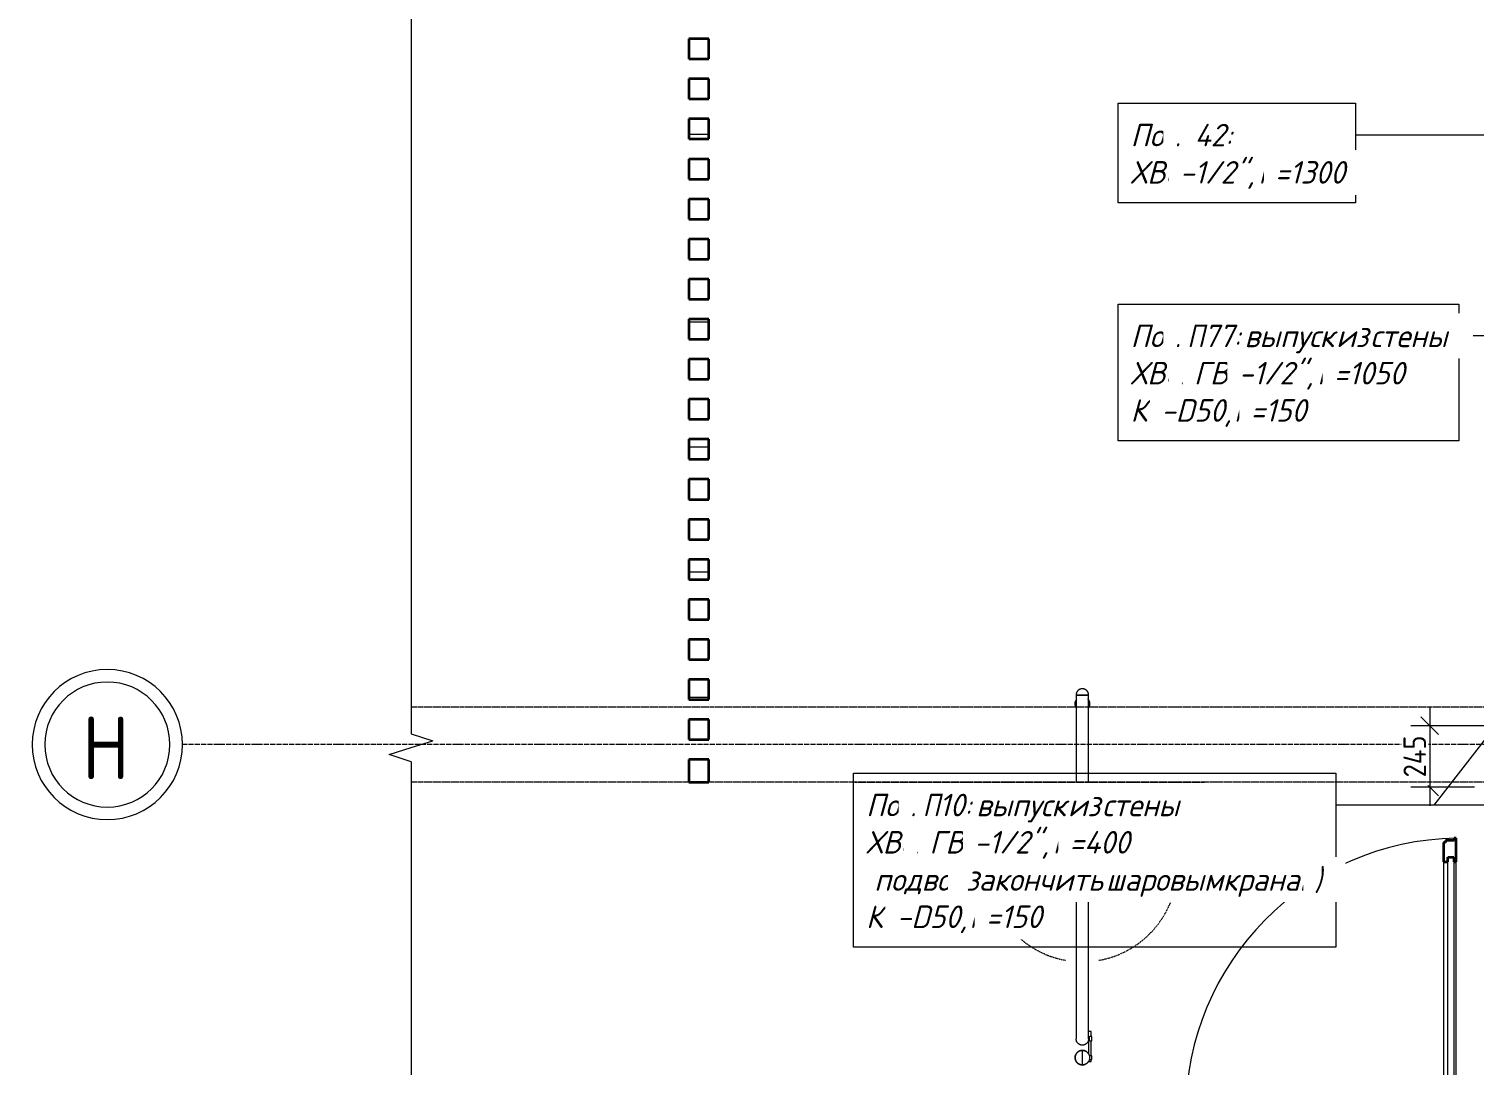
# Model space of a CAD drawing. Header units: millimetres. Extents: x -215207 to 92095, y -30385 to 123050.
# Drawn here: x 56402 to 62177, y 19779 to 23920 of the extents above; entities that cross this region are included whole.
import ezdxf

# ---------------------------------------------------------------- set-up
doc = ezdxf.new("R2010")
doc.units = ezdxf.units.MM
for name, pattern in [('ADSK_Линия сетки', [25, 20, -2.5, 0, -2.5]), ('ADSK_Невидимые', [5, 3, -2]), ('ADSK_Сверху', [4.5, 3, -1.5])]:
    doc.linetypes.add(name, pattern=pattern)
for name, color, linetype, lineweight in [('Аннотация', 7, 'Continuous', 20), ('Двери', 7, 'Continuous', 9), ('Линии', 7, 'Continuous', 9), ('Обобщенные модели', 7, 'Continuous', 20), ('Оси', 7, 'Continuous', 9), ('Размеры', 7, 'Continuous', 9), ('Стены внутренние', 7, 'Continuous', 20), ('Узлы', 7, 'Continuous', 20)]:
    doc.layers.add(name, color=color, linetype=linetype, lineweight=lineweight)
doc.layers.add('Двери открывание', color=7, linetype='Continuous', lineweight=9, true_color=0xc0c0c0)
doc.styles.add('GOST Common', font='GOST_Common.ttf', dxfattribs={"width": 0.9, "height": 250})
doc.styles.add('GOST Common_2', font='GOST_Common.ttf', dxfattribs={"width": 0.9, "height": 90})
doc.styles.add('GOST Common_I_1', font='GOST_Common Italic.ttf', dxfattribs={"height": 50})
doc.dimstyles.new('ADSK_Основной_1_8_мм_синий_маска', dxfattribs={"dimscale": 304.8, "dimtxt": 90.51435, "dimasz": 0.231955, "dimexe": 0.246063, "dimexo": 0.246063, "dimgap": 0.049213, "dimtad": 1, "dimdec": 0, "dimdsep": 46, "dimtxsty": 'GOST Common_2', "dimblk1": 'OBLIQUE', "dimblk2": 'OBLIQUE', "dimsah": 1, "dimcen": 0.09, "dimdle": 0.246063, "dimazin": 2, "dimtfac": 1, "dimtdec": 4, "dimtix": 1, "dimtmove": 0, "dimatfit": 3, "dimfxl": 0, "dimtvp": 1, "dimtolj": 1, "dimtzin": 0, "dimlwd": 20, "dimlwe": 20, "dimarcsym": 0})

# ---------------------------------------------------------------- blocks, each defined once
blk = doc.blocks.new('Дверь_Alumark_однопольная_S50 - Дв-6_9л__1_2200х1140 Л СКУД-7467144-План 1 этажа _Пищеблок_ - Привязка мокрых точек')
at = {"layer": 'Двери', "lineweight": 35}
for p, q in [((614, 1158), (606, 1158)), ((606, 1158), (606, 1082)), ((648, 1167), (614, 1167)), ((614, 1167), (614, 1158)), ((656, 1176), (648, 1176)), ((648, 1176), (648, 1167)), ((656, 1082), (656, 1176)), ((623, 1082), (623, 1100)), ((623, 1100), (647, 1100)), ((647, 1100), (647, 1082)), ((606, 1082), (623, 1082)), ((647, 1082), (656, 1082)), ((606, 172), (606, 96)), ((606, 172), (623, 172)), ((623, 172), (623, 154)), ((623, 154), (647, 154)), ((647, 172), (656, 172)), ((647, 154), (647, 172)), ((656, 78), (656, 172)), ((606, 96), (614, 96)), ((614, 96), (614, 87)), ((614, 87), (648, 87)), ((648, 87), (648, 78)), ((648, 78), (656, 78))]:
    blk.add_line(p, q, dxfattribs=at)
at = {"layer": 'Двери'}
for p, q in [((623, 154), (623, 1100)), ((623, 1100), (647, 1100)), ((647, 1100), (647, 154)), ((606, 1082), (606, 172)), ((656, 172), (656, 1082)), ((647, 154), (623, 154)), ((-490, 60), (-490, 10)), ((-470, 60), (-490, 60)), ((-470, 10), (-470, 60)), ((-429, 60), (-470, 60)), ((-470, 60), (-470, 10)), ((-429, 52), (-429, 60)), ((679, 60), (679, 52)), ((720, 60), (679, 60)), ((740, 60), (720, 60)), ((720, 60), (720, 10)), ((720, 10), (720, 60)), ((740, 10), (740, 60)), ((-490, 10), (-470, 10)), ((-470, 10), (-406, 10)), ((-415, 52), (-429, 52)), ((-415, 18), (-415, 52)), ((-406, 18), (-415, 18)), ((-406, 10), (-406, 18)), ((665, 18), (656, 18)), ((656, 18), (656, 10)), ((656, 10), (720, 10)), ((679, 52), (665, 52)), ((665, 52), (665, 18)), ((720, 10), (740, 10))]:
    blk.add_line(p, q, dxfattribs=at)
at = {"layer": 'Двери открывание'}
blk.add_arc((674, 78), 1098, 90.93932, 180, dxfattribs=at)
blk = doc.blocks.new('Ограждения с калиткой - Ограждения с калиткой-7308238-План 1 этажа _Пищеблок_ - Привязка мокрых точек')
at = {"layer": 'Обобщенные модели'}
for p, q in [((-25, 35), (-25, -685)), ((25, 35), (-25, 35)), ((-25, 35), (0, 35)), ((0, 35), (25, 35)), ((25, -685), (25, 35)), ((-25, -685), (25, -685)), ((0, -685), (-25, -685)), ((25, -685), (0, -685)), ((28, -725), (25, -725)), ((-25, -800), (-25, -1264)), ((25, -1264), (25, -800)), ((35, -1310), (25, -1310)), ((35, -1329), (35, -1310)), ((0, -1443), (0, -1385)), ((25, -1329), (28, -1329)), ((25, -1339), (25, -1346.5)), ((25, -1346.5), (25, -1400.2)), ((28, -1346.5), (25, -1346.5)), ((28, -1329), (30, -1329)), ((28, -1346.5), (28, -1329)), ((30, -1346.5), (28, -1346.5)), ((38, -1329), (30, -1329)), ((30, -1346.5), (38, -1346.5)), ((35, -1406.5), (35, -1346.5)), ((38, -1346.5), (38, -1329)), ((25, -1427.7), (25, -1430)), ((25, -1430), (35, -1430)), ((27.5, -1406.5), (30, -1406.5)), ((30, -1421.5), (27.6, -1421.5)), ((38, -1406.5), (30, -1406.5)), ((30, -1421.5), (38, -1421.5)), ((35, -1430), (35, -1421.5)), ((38, -1421.5), (38, -1406.5))]:
    blk.add_line(p, q, dxfattribs=at)
at = {"layer": 'Обобщенные модели', "linetype": 'ADSK_Невидимые'}
for p, q in [((-690, -626), (-76, -626)), ((690, -626), (76, -626)), ((-76, -676), (-690, -676)), ((76, -676), (690, -676))]:
    blk.add_line(p, q, dxfattribs=at)
at = {"layer": 'Обобщенные модели', "flags": 128}
for points in [[(25, 35), (25, 36), (24.9, 37), (24.8, 38), (24.7, 39), (24.5, 40), (24.3, 40.9), (24, 41.9), (23.7, 42.9), (23.4, 43.8), (23, 44.7), (22.6, 45.6), (22.2, 46.5), (21.7, 47.4), (21.2, 48.3), (20.6, 49.1), (20.1, 49.9), (19.4, 50.7), (18.8, 51.5), (18.1, 52.2), (17.4, 52.9), (16.7, 53.6), (15.9, 54.3), (15.1, 54.9), (14.3, 55.5), (13.5, 56), (12.7, 56.6), (11.8, 57), (10.9, 57.5), (10, 57.9), (9.1, 58.3), (8.1, 58.6), (7.2, 59), (6.2, 59.2), (5.2, 59.4), (4.2, 59.6), (3.3, 59.8), (2.3, 59.9), (1.3, 60), (0.3, 60), (-0.7, 60), (-1.7, 59.9), (-2.7, 59.9), (-3.7, 59.7), (-4.7, 59.6), (-5.7, 59.3), (-6.6, 59.1), (-7.6, 58.8), (-8.6, 58.5), (-9.5, 58.1), (-10.4, 57.7), (-11.3, 57.3), (-12.2, 56.8), (-13.1, 56.3), (-13.9, 55.8), (-14.7, 55.2), (-15.5, 54.6), (-16.3, 54), (-17, 53.3), (-17.7, 52.6), (-18.4, 51.9), (-19.1, 51.1), (-19.7, 50.4), (-20.3, 49.6), (-20.9, 48.7), (-21.4, 47.9), (-21.9, 47), (-22.4, 46.1), (-22.8, 45.2), (-23.2, 44.3), (-23.6, 43.4), (-23.9, 42.4), (-24.1, 41.5), (-24.4, 40.5), (-24.6, 39.5), (-24.7, 38.5), (-24.9, 37.5), (-25, 36.5), (-25, 35.5), (-25, 35)], [(-21.7, -19.3), (-22.4, -18.5), (-23.1, -17.6), (-23.8, -16.6), (-24.4, -15.7), (-25, -14.7), (-25.6, -13.7), (-26.1, -12.6), (-26.6, -11.6), (-27, -10.5), (-27.4, -9.4), (-27.8, -8.3), (-28.1, -7.2), (-28.4, -6.1), (-28.6, -4.9), (-28.8, -3.8), (-28.9, -2.6), (-29, -1.5), (-29, -0.3), (-29, 0.8), (-28.9, 2), (-28.8, 3.2), (-28.7, 4.3), (-28.5, 5.5), (-28.2, 6.6), (-28, 7.7), (-27.6, 8.8), (-27.2, 9.9), (-26.8, 11), (-26.4, 12.1), (-25.9, 13.1), (-25.3, 14.1), (-24.7, 15.1), (-24.1, 16.1), (-23.4, 17.1), (-22.7, 18), (-22, 18.9)], [(-25, 14.7), (-25.4, 13.9), (-26, 12.9), (-26.5, 11.9), (-26.9, 10.8), (-27.3, 9.7), (-27.7, 8.6), (-28, 7.5), (-28.3, 6.4), (-28.5, 5.2), (-28.7, 4.1), (-28.9, 2.9), (-28.9, 1.8), (-29, 0.6), (-29, 0)], [(-29, 0), (-29, -1.2), (-28.9, -2.3), (-28.8, -3.5), (-28.6, -4.6), (-28.4, -5.8), (-28.2, -6.9), (-27.9, -8), (-27.5, -9.1), (-27.1, -10.2), (-26.7, -11.3), (-26.2, -12.4), (-25.7, -13.4), (-25.2, -14.4)], [(21.7, 19.3), (22.4, 18.5), (23.1, 17.6), (23.8, 16.6), (24.4, 15.7), (25, 14.7), (25.6, 13.7), (26.1, 12.6), (26.6, 11.6), (27, 10.5), (27.4, 9.4), (27.8, 8.3), (28.1, 7.2), (28.4, 6.1), (28.6, 4.9), (28.8, 3.8), (28.9, 2.6), (29, 1.5), (29, 0.3), (29, -0.8), (28.9, -2), (28.8, -3.2), (28.7, -4.3), (28.5, -5.5), (28.2, -6.6), (28, -7.7), (27.6, -8.8), (27.2, -9.9), (26.8, -11), (26.4, -12.1), (25.9, -13.1), (25.3, -14.1), (24.7, -15.1), (24.1, -16.1), (23.4, -17.1), (22.7, -18), (22, -18.9)], [(25, -14.7), (25.4, -13.9), (26, -12.9), (26.5, -11.9), (26.9, -10.8), (27.3, -9.7), (27.7, -8.6), (28, -7.5), (28.3, -6.4), (28.5, -5.2), (28.7, -4.1), (28.9, -2.9), (28.9, -1.8), (29, -0.6), (29, 0)], [(29, 0), (29, 1.2), (28.9, 2.3), (28.8, 3.5), (28.6, 4.6), (28.4, 5.8), (28.2, 6.9), (27.9, 8), (27.5, 9.1), (27.1, 10.2), (26.7, 11.3), (26.2, 12.4), (25.7, 13.4), (25.2, 14.4)], [(-21.7, -670.3), (-22.4, -669.5), (-23.1, -668.6), (-23.8, -667.6), (-24.4, -666.7), (-25, -665.7), (-25.6, -664.7), (-26.1, -663.6), (-26.6, -662.6), (-27, -661.5), (-27.4, -660.4), (-27.8, -659.3), (-28.1, -658.2), (-28.4, -657.1), (-28.6, -655.9), (-28.8, -654.8), (-28.9, -653.6), (-29, -652.5), (-29, -651.3), (-29, -650.2), (-28.9, -649), (-28.8, -647.8), (-28.7, -646.7), (-28.5, -645.5), (-28.2, -644.4), (-28, -643.3), (-27.6, -642.2), (-27.2, -641.1), (-26.8, -640), (-26.4, -638.9), (-25.9, -637.9), (-25.3, -636.9), (-24.7, -635.9), (-24.1, -634.9), (-23.4, -633.9), (-22.7, -633), (-22, -632.1)], [(21.7, -631.7), (22.4, -632.5), (23.1, -633.4), (23.8, -634.4), (24.4, -635.3), (25, -636.3), (25.6, -637.3), (26.1, -638.4), (26.6, -639.4), (27, -640.5), (27.4, -641.6), (27.8, -642.7), (28.1, -643.8), (28.4, -644.9), (28.6, -646.1), (28.8, -647.2), (28.9, -648.4), (29, -649.5), (29, -650.7), (29, -651.8), (28.9, -653), (28.8, -654.2), (28.7, -655.3), (28.5, -656.5), (28.2, -657.6), (28, -658.7), (27.6, -659.8), (27.2, -660.9), (26.8, -662), (26.4, -663.1), (25.9, -664.1), (25.3, -665.1), (24.7, -666.1), (24.1, -667.1), (23.4, -668.1), (22.7, -669), (22, -669.9)], [(-25, -636.3), (-25.4, -637.1), (-26, -638.1), (-26.5, -639.1), (-26.9, -640.2), (-27.3, -641.3), (-27.7, -642.4), (-28, -643.5), (-28.3, -644.6), (-28.5, -645.8), (-28.7, -646.9), (-28.9, -648.1), (-28.9, -649.2), (-29, -650.4), (-29, -651)], [(-29, -651), (-29, -652.2), (-28.9, -653.3), (-28.8, -654.5), (-28.6, -655.6), (-28.4, -656.8), (-28.2, -657.9), (-27.9, -659), (-27.5, -660.1), (-27.1, -661.2), (-26.7, -662.3), (-26.2, -663.4), (-25.7, -664.4), (-25.2, -665.4)], [(-25, -685), (-25, -686), (-24.9, -687), (-24.8, -688), (-24.7, -689), (-24.5, -690), (-24.3, -690.9), (-24, -691.9), (-23.7, -692.9), (-23.4, -693.8), (-23, -694.7), (-22.6, -695.6), (-22.2, -696.5), (-21.7, -697.4), (-21.2, -698.3), (-20.6, -699.1), (-20.1, -699.9), (-19.4, -700.7), (-18.8, -701.5), (-18.1, -702.2), (-17.4, -702.9), (-16.7, -703.6), (-15.9, -704.3), (-15.1, -704.9), (-14.3, -705.5), (-13.5, -706), (-12.7, -706.6), (-11.8, -707), (-10.9, -707.5), (-10, -707.9), (-9.1, -708.3), (-8.1, -708.6), (-7.2, -709), (-6.2, -709.2), (-5.2, -709.4), (-4.2, -709.6), (-3.3, -709.8), (-2.3, -709.9), (-1.3, -710), (-0.3, -710), (0.7, -710), (1.7, -709.9), (2.7, -709.9), (3.7, -709.7), (4.7, -709.6), (5.7, -709.3), (6.6, -709.1), (7.6, -708.8), (8.6, -708.5), (9.5, -708.1), (10.4, -707.7), (11.3, -707.3), (12.2, -706.8), (13.1, -706.3), (13.9, -705.8), (14.7, -705.2), (15.5, -704.6), (16.3, -704), (17, -703.3), (17.7, -702.6), (18.4, -701.9), (19.1, -701.1), (19.7, -700.4), (20.3, -699.6), (20.9, -698.7), (21.4, -697.9), (21.9, -697), (22.4, -696.1), (22.8, -695.2), (23.2, -694.3), (23.6, -693.4), (23.9, -692.4), (24.1, -691.5), (24.4, -690.5), (24.6, -689.5), (24.7, -688.5), (24.9, -687.5), (25, -686.5), (25, -685.5), (25, -685)], [(25, -665.7), (25.4, -664.9), (26, -663.9), (26.5, -662.9), (26.9, -661.8), (27.3, -660.7), (27.7, -659.6), (28, -658.5), (28.3, -657.4), (28.5, -656.2), (28.7, -655.1), (28.9, -653.9), (28.9, -652.8), (29, -651.6), (29, -651)], [(29, -651), (29, -649.8), (28.9, -648.7), (28.8, -647.5), (28.6, -646.4), (28.4, -645.2), (28.2, -644.1), (27.9, -643), (27.5, -641.9), (27.1, -640.8), (26.7, -639.7), (26.2, -638.6), (25.7, -637.6), (25.2, -636.6)], [(-25, -725), (-25, -724), (-24.9, -723), (-24.8, -722), (-24.7, -721), (-24.5, -720), (-24.3, -719.1), (-24, -718.1), (-23.7, -717.1), (-23.4, -716.2), (-23, -715.3), (-22.6, -714.4), (-22.2, -713.5), (-21.7, -712.6), (-21.2, -711.7), (-20.6, -710.9), (-20.1, -710.1), (-19.4, -709.3), (-18.8, -708.5), (-18.1, -707.8), (-17.4, -707.1), (-16.7, -706.4), (-15.9, -705.7), (-15.1, -705.1), (-14.5, -704.6)], [(-25, -725), (-25, -725.1), (-25, -725.2), (-25, -725.5), (-25, -726), (-25, -726.5), (-25, -727.1), (-25, -727.9), (-25, -728.8), (-25, -729.8), (-25, -730.9), (-25, -732.1), (-25, -733.5), (-25, -734.9), (-25, -736.5), (-25, -738.1), (-25, -739.8), (-25, -741.7), (-25, -743.6), (-25, -745.6), (-25, -747.7), (-25, -749.9), (-25, -752.2), (-25, -754.6), (-25, -757), (-25, -759.5), (-25, -762), (-25, -764.7), (-25, -767.3), (-25, -770), (-25, -772.8), (-25, -775.6), (-25, -778.5), (-25, -781.4), (-25, -784.3), (-25, -787.3), (-25, -790.2), (-25, -793.2), (-25, -796.2), (-25, -799.2), (-25, -800)], [(25, -800), (25, -797), (25, -794), (25, -791), (25, -788.1), (25, -785.1), (25, -782.2), (25, -779.3), (25, -776.4), (25, -773.6), (25, -770.8), (25, -768.1), (25, -765.4), (25, -762.7), (25, -760.2), (25, -757.7), (25, -755.2), (25, -752.8), (25, -750.5), (25, -748.3), (25, -746.2), (25, -744.2), (25, -742.2), (25, -740.3), (25, -738.6), (25, -736.9), (25, -735.3), (25, -733.9), (25, -732.5), (25, -731.2), (25, -730.1), (25, -729.1), (25, -728.1), (25, -727.3), (25, -726.7), (25, -726.1), (25, -725.6), (25, -725.3), (25, -725.1), (25, -725), (25, -725)], [(-25, -1264), (-25, -1267), (-25, -1270), (-25, -1273), (-25, -1275.9), (-25, -1278.9), (-25, -1281.8), (-25, -1284.7), (-25, -1287.6), (-25, -1290.4), (-25, -1293.2), (-25, -1295.9), (-25, -1298.6), (-25, -1301.3), (-25, -1303.8), (-25, -1306.3), (-25, -1308.8), (-25, -1311.2), (-25, -1313.5), (-25, -1315.7), (-25, -1317.8), (-25, -1319.8), (-25, -1321.8), (-25, -1323.7), (-25, -1325.4), (-25, -1327.1), (-25, -1328.7), (-25, -1330.1), (-25, -1331.5), (-25, -1332.8), (-25, -1333.9), (-25, -1334.9), (-25, -1335.9), (-25, -1336.7), (-25, -1337.3), (-25, -1337.9), (-25, -1338.4), (-25, -1338.7), (-25, -1338.9), (-25, -1339), (-25, -1339)], [(25, -1339), (25, -1338.9), (25, -1338.8), (25, -1338.5), (25, -1338), (25, -1337.5), (25, -1336.9), (25, -1336.1), (25, -1335.2), (25, -1334.2), (25, -1333.1), (25, -1331.9), (25, -1330.5), (25, -1329.1), (25, -1327.5), (25, -1325.9), (25, -1324.2), (25, -1322.3), (25, -1320.4), (25, -1318.4), (25, -1316.3), (25, -1314.1), (25, -1311.8), (25, -1309.4), (25, -1307), (25, -1304.5), (25, -1302), (25, -1299.3), (25, -1296.7), (25, -1294), (25, -1291.2), (25, -1288.4), (25, -1285.5), (25, -1282.6), (25, -1279.7), (25, -1276.7), (25, -1273.8), (25, -1270.8), (25, -1267.8), (25, -1264.8), (25, -1264)], [(0, -1443), (-1.2, -1443), (-2.3, -1442.9), (-3.5, -1442.8), (-4.6, -1442.6), (-5.8, -1442.4), (-6.9, -1442.2), (-8, -1441.9), (-9.1, -1441.5), (-10.2, -1441.1), (-11.3, -1440.7), (-12.4, -1440.2), (-13.4, -1439.7), (-14.4, -1439.2), (-15.4, -1438.6), (-16.4, -1437.9), (-17.3, -1437.3), (-18.2, -1436.5), (-19.1, -1435.8), (-20, -1435), (-20.8, -1434.2), (-21.6, -1433.4), (-22.4, -1432.5), (-23.1, -1431.6), (-23.8, -1430.6), (-24.4, -1429.7), (-25, -1428.7), (-25.6, -1427.7), (-26.1, -1426.6), (-26.6, -1425.6), (-27, -1424.5), (-27.4, -1423.4), (-27.8, -1422.3), (-28.1, -1421.2), (-28.4, -1420.1), (-28.6, -1418.9), (-28.8, -1417.8), (-28.9, -1416.6), (-29, -1415.5), (-29, -1414.3), (-29, -1413.2), (-28.9, -1412), (-28.8, -1410.8), (-28.7, -1409.7), (-28.5, -1408.5), (-28.2, -1407.4), (-28, -1406.3), (-27.6, -1405.2), (-27.2, -1404.1), (-26.8, -1403), (-26.4, -1401.9), (-25.9, -1400.9), (-25.3, -1399.9), (-24.7, -1398.9), (-24.1, -1397.9), (-23.4, -1396.9), (-22.7, -1396), (-22, -1395.1), (-21.2, -1394.2), (-20.4, -1393.4), (-19.6, -1392.6), (-18.7, -1391.8), (-17.8, -1391.1), (-16.9, -1390.4), (-15.9, -1389.8), (-14.9, -1389.2), (-13.9, -1388.6), (-12.9, -1388), (-11.9, -1387.5), (-10.8, -1387.1), (-9.7, -1386.7), (-8.6, -1386.3), (-7.5, -1386), (-6.4, -1385.7), (-5.2, -1385.5), (-4.1, -1385.3), (-2.9, -1385.1), (-1.8, -1385.1), (-0.6, -1385), (0, -1385)], [(25, -1399.3), (24.6, -1398.6), (23.9, -1397.6), (23.3, -1396.7), (22.5, -1395.8), (21.8, -1394.9), (21, -1394), (20.2, -1393.2), (19.4, -1392.4), (18.5, -1391.6), (17.6, -1390.9), (16.6, -1390.2), (15.7, -1389.6), (14.7, -1389), (13.7, -1388.4), (12.6, -1387.9), (11.6, -1387.4), (10.5, -1387), (9.4, -1386.6), (8.3, -1386.2), (7.2, -1385.9), (6.1, -1385.6), (4.9, -1385.4), (3.8, -1385.2), (2.6, -1385.1), (1.5, -1385), (0.3, -1385), (-0.8, -1385), (-2, -1385.1), (-3.2, -1385.2), (-4.3, -1385.3), (-5.5, -1385.5), (-6.6, -1385.8), (-7.7, -1386), (-8.8, -1386.4), (-9.9, -1386.8), (-11, -1387.2), (-12.1, -1387.6), (-13.1, -1388.1), (-14.1, -1388.7), (-15.1, -1389.3), (-16.1, -1389.9), (-17.1, -1390.6), (-18, -1391.3), (-18.9, -1392), (-19.8, -1392.8), (-20.6, -1393.6), (-21.4, -1394.4), (-22.2, -1395.3), (-22.9, -1396.2), (-23.6, -1397.1), (-24.2, -1398.1), (-24.8, -1399.1), (-25.4, -1400.1), (-26, -1401.1), (-26.5, -1402.1), (-26.9, -1403.2), (-27.3, -1404.3), (-27.7, -1405.4), (-28, -1406.5), (-28.3, -1407.6), (-28.5, -1408.8), (-28.7, -1409.9), (-28.9, -1411.1), (-28.9, -1412.2), (-29, -1413.4), (-29, -1414)], [(25, -1339), (25, -1340), (24.9, -1341), (24.8, -1342), (24.7, -1343), (24.5, -1344), (24.3, -1344.9), (24, -1345.9), (23.7, -1346.9), (23.4, -1347.8), (23, -1348.7), (22.6, -1349.6), (22.2, -1350.5), (21.7, -1351.4), (21.2, -1352.3), (20.6, -1353.1), (20.1, -1353.9), (19.4, -1354.7), (18.8, -1355.5), (18.1, -1356.2), (17.4, -1356.9), (16.7, -1357.6), (15.9, -1358.3), (15.1, -1358.9), (14.3, -1359.5), (13.5, -1360), (12.7, -1360.6), (11.8, -1361), (10.9, -1361.5), (10, -1361.9), (9.1, -1362.3), (8.1, -1362.6), (7.2, -1363), (6.2, -1363.2), (5.2, -1363.4), (4.2, -1363.6), (3.3, -1363.8), (2.3, -1363.9), (1.3, -1364), (0.3, -1364), (-0.7, -1364), (-1.7, -1363.9), (-2.7, -1363.9), (-3.7, -1363.7), (-4.7, -1363.6), (-5.7, -1363.3), (-6.6, -1363.1), (-7.6, -1362.8), (-8.6, -1362.5), (-9.5, -1362.1), (-10.4, -1361.7), (-11.3, -1361.3), (-12.2, -1360.8), (-13.1, -1360.3), (-13.9, -1359.8), (-14.7, -1359.2), (-15.5, -1358.6), (-16.3, -1358), (-17, -1357.3), (-17.7, -1356.6), (-18.4, -1355.9), (-19.1, -1355.1), (-19.7, -1354.4), (-20.3, -1353.6), (-20.9, -1352.7), (-21.4, -1351.9), (-21.9, -1351), (-22.4, -1350.1), (-22.8, -1349.2), (-23.2, -1348.3), (-23.6, -1347.4), (-23.9, -1346.4), (-24.1, -1345.5), (-24.4, -1344.5), (-24.6, -1343.5), (-24.7, -1342.5), (-24.9, -1341.5), (-25, -1340.5), (-25, -1339.5)], [(0, -1385), (1.2, -1385), (2.3, -1385.1), (3.5, -1385.2), (4.6, -1385.4), (5.8, -1385.6), (6.9, -1385.8), (8, -1386.1), (9.1, -1386.5), (10.2, -1386.9), (11.3, -1387.3), (12.4, -1387.8), (13.4, -1388.3), (14.4, -1388.8), (15.4, -1389.4), (16.4, -1390.1), (17.3, -1390.7), (18.2, -1391.5), (19.1, -1392.2), (20, -1393), (20.8, -1393.8), (21.6, -1394.6), (22.4, -1395.5), (23.1, -1396.4), (23.8, -1397.4), (24.4, -1398.3), (25, -1399.3), (25.6, -1400.3), (26.1, -1401.4), (26.6, -1402.4), (27, -1403.5), (27.4, -1404.6), (27.8, -1405.7), (28.1, -1406.8), (28.4, -1407.9), (28.6, -1409.1), (28.8, -1410.2), (28.9, -1411.4), (29, -1412.5), (29, -1413.7), (29, -1414.8), (28.9, -1416), (28.8, -1417.2), (28.7, -1418.3), (28.5, -1419.5), (28.2, -1420.6), (28, -1421.7), (27.6, -1422.8), (27.2, -1423.9), (26.8, -1425), (26.4, -1426.1), (25.9, -1427.1), (25.3, -1428.1), (24.7, -1429.1), (24.1, -1430.1), (23.4, -1431.1), (22.7, -1432), (22, -1432.9), (21.2, -1433.8), (20.4, -1434.6), (19.6, -1435.4), (18.7, -1436.2), (17.8, -1436.9), (16.9, -1437.6), (15.9, -1438.2), (14.9, -1438.8), (13.9, -1439.4), (12.9, -1440), (11.9, -1440.5), (10.8, -1440.9), (9.7, -1441.3), (8.6, -1441.7), (7.5, -1442), (6.4, -1442.3), (5.2, -1442.5), (4.1, -1442.7), (2.9, -1442.9), (1.8, -1442.9), (0.6, -1443), (0, -1443)], [(-29, -1414), (-29, -1415.2), (-28.9, -1416.3), (-28.8, -1417.5), (-28.6, -1418.6), (-28.4, -1419.8), (-28.2, -1420.9), (-27.9, -1422), (-27.5, -1423.1), (-27.1, -1424.2), (-26.7, -1425.3), (-26.2, -1426.4), (-25.7, -1427.4), (-25.2, -1428.4), (-24.6, -1429.4), (-23.9, -1430.4), (-23.3, -1431.3), (-22.5, -1432.2), (-21.8, -1433.1), (-21, -1434), (-20.2, -1434.8), (-19.4, -1435.6), (-18.5, -1436.4), (-17.6, -1437.1), (-16.6, -1437.8), (-15.7, -1438.4), (-14.7, -1439), (-13.7, -1439.6), (-12.6, -1440.1), (-11.6, -1440.6), (-10.5, -1441), (-9.4, -1441.4), (-8.3, -1441.8), (-7.2, -1442.1), (-6.1, -1442.4), (-4.9, -1442.6), (-3.8, -1442.8), (-2.6, -1442.9), (-1.5, -1443), (-0.3, -1443), (0.8, -1443), (2, -1442.9), (3.2, -1442.8), (4.3, -1442.7), (5.5, -1442.5), (6.6, -1442.2), (7.7, -1442), (8.8, -1441.6), (9.9, -1441.2), (11, -1440.8), (12.1, -1440.4), (13.1, -1439.9), (14.1, -1439.3), (15.1, -1438.7), (16.1, -1438.1), (17.1, -1437.4), (18, -1436.7), (18.9, -1436), (19.8, -1435.2), (20.6, -1434.4), (21.4, -1433.6), (22.2, -1432.7), (22.9, -1431.8), (23.6, -1430.9), (24.2, -1429.9), (24.8, -1428.9)]]:
    blk.add_lwpolyline(points, dxfattribs=at)
at = {"layer": 'Обобщенные модели'}
for centre, radius, start, end in [((0, 0), 29, 177.04437, 180), ((0, 0), 29, 180, 182.30606), ((0, 0), 29, 360, 1.79834), ((0, 0), 29, 358.23848, 360), ((0, -651), 29, 177.99021, 180), ((0, -651), 29, 180, 181.89729), ((0, -651), 29, 360, 1.45542), ((0, -725), 28, 0, 52.8958), ((0, -1414), 29, 172.06607, 180), ((0, -1414), 29, 180, 185.05423), ((0, -1414), 29, 137.63995, 148.64907), ((0, -1414), 29, 211.35093, 222.36005), ((0, -1414), 29, 31.35093, 42.36005), ((0, -1414), 29, 317.63995, 328.64907)]:
    blk.add_arc(centre, radius, start, end, dxfattribs=at)
at = {"layer": 'Обобщенные модели', "linetype": 'ADSK_Невидимые'}
for centre, radius, start, end in [((0, -651), 80, 108.62753, 360), ((0, -651), 80, 360, 71.37247), ((-690, -651), 25, 90, 180), ((-76, -651), 25, 360, 90), ((76, -651), 25, 90, 180), ((690, -651), 25, 360, 90), ((-690, -651), 25, 180, 270), ((-76, -651), 25, 270, 360), ((76, -651), 25, 180, 270), ((690, -651), 25, 270, 0), ((0, -651), 380, 190, 260), ((0, -651), 380, 280, 350)]:
    blk.add_arc(centre, radius, start, end, dxfattribs=at)
blk = doc.blocks.new('ADSK_Обрыв_Линия - По умолчанию-5743982-План 1 этажа _Пищеблок_ - Привязка мокрых точек')
at = {"layer": 'Узлы'}
for p, q in [((0, 0), (6585.9, 0)), ((6697.2, 0), (13281.8, 0))]:
    blk.add_line(p, q, dxfattribs=at)
blk = doc.blocks.new('Ось сетки - Круг_Ø12 мм 2-461932-План 1 этажа _Пищеблок_ - Привязка мокрых точек')
at = {"layer": 'Оси', "lineweight": 20}
for radius, start, end in [(6, 360, 180), (5, 360, 180), (6, 180, 360), (5, 180, 360)]:
    blk.add_arc((0, 0), radius, start, end, dxfattribs=at)
blk = doc.blocks.new('_Oblique')
at = {"color": 0, "linetype": 'ByBlock', "lineweight": -2}
blk.add_line((-0.5, -0.5), (0.5, 0.5), dxfattribs=at)
blk = doc.blocks.new('*D752')
at = {"layer": 'Defpoints', "color": 0, "transparency": 16777216}
for p in [(62329, 21135.3), (62254, 20890.3)]:
    blk.add_point(p, dxfattribs=at)
at = {"layer": 'Размеры', "color": 0, "lineweight": 20, "transparency": 16777216}
for p, q in [((61999.7, 21210.3), (61999.7, 20815.3)), ((62254, 21135.3), (61924.7, 21135.3)), ((62179, 20890.3), (61924.7, 20890.3))]:
    blk.add_line(p, q, dxfattribs=at)
at = {"layer": 'Размеры', "color": 0, "lineweight": 20, "transparency": 16777216, "xscale": 70.7, "yscale": 70.7, "zscale": 70.7}
for p, rotation in [((61999.7, 21135.3), 90), ((61999.7, 20890.3), 270)]:
    blk.add_blockref('_Oblique', p, dxfattribs=dict(at, rotation=rotation))
at = {"layer": 'Размеры', "color": 0, "lineweight": 20, "transparency": 16777216, "insert": (61939.7, 21012.8), "char_height": 90, "width": 213.552, "attachment_point": 5, "rotation": 90, "style": 'GOST Common_2', "bg_fill": 3, "box_fill_scale": 1.1, "bg_fill_color": 256, "bg_fill_true_color": 13158600, "bg_fill_transparency": 0}
blk.add_mtext('\\A1;245', dxfattribs=at)
at = {"layer": 'Defpoints', "color": 0, "transparency": 16777216}
blk.add_point((61999.7, 20890.3), dxfattribs=at)

msp = doc.modelspace()

# ---------------------------------------------------------------- hatches: boundary and pattern name
at = {"layer": 'Стены внутренние', "lineweight": 9}
h = msp.add_hatch(dxfattribs=at)
h.set_pattern_fill('FP_17', color=256, style=0, pattern_type=2)
h.set_pattern_definition([(0, (42000, 8e-11), (0, 250), []), (90, (42000, 8e-11), (-250, 2e-14), [])])
h.paths.add_polyline_path([(59039, 20910.3), (59119, 20910.3), (59119, 21000.3), (59039, 21000.3)])
h.paths.add_polyline_path([(59039, 21080.3), (59119, 21080.3), (59119, 21160.3), (59039, 21160.3)])
h.paths.add_polyline_path([(59119, 21240.3), (59119, 21320.3), (59039, 21320.3), (59039, 21240.3)])
h.paths.add_polyline_path([(59119, 21400.3), (59119, 21480.3), (59039, 21480.3), (59039, 21400.3)])
h.paths.add_polyline_path([(59039, 21560.3), (59119, 21560.3), (59119, 21640.3), (59039, 21640.3)])
h.paths.add_polyline_path([(59119, 21720.3), (59119, 21800.3), (59039, 21800.3), (59039, 21720.3)])
h.paths.add_polyline_path([(59119, 21880.3), (59119, 21960.3), (59039, 21960.3), (59039, 21880.3)])
h.paths.add_polyline_path([(59039, 22040.3), (59119, 22040.3), (59119, 22120.3), (59039, 22120.3)])
h.paths.add_polyline_path([(59119, 22200.3), (59119, 22280.3), (59039, 22280.3), (59039, 22200.3)])
h.paths.add_polyline_path([(59039, 22360.3), (59119, 22360.3), (59119, 22440.3), (59039, 22440.3)])
h.paths.add_polyline_path([(59039, 22520.3), (59119, 22520.3), (59119, 22600.3), (59039, 22600.3)])
h.paths.add_polyline_path([(59039, 22680.3), (59119, 22680.3), (59119, 22760.3), (59039, 22760.3)])
h.paths.add_polyline_path([(59119, 22840.3), (59119, 22920.3), (59039, 22920.3), (59039, 22840.3)])
h.paths.add_polyline_path([(59039, 23000.3), (59119, 23000.3), (59119, 23080.3), (59039, 23080.3)])
h.paths.add_polyline_path([(59119, 23160.3), (59119, 23240.3), (59039, 23240.3), (59039, 23160.3)])
h.paths.add_polyline_path([(59119, 23320.3), (59119, 23400.3), (59039, 23400.3), (59039, 23320.3)])
h.paths.add_polyline_path([(59039, 23480.3), (59119, 23480.3), (59119, 23560.3), (59039, 23560.3)])
h.paths.add_polyline_path([(59039, 23640.3), (59119, 23640.3), (59119, 23720.3), (59039, 23720.3)])
h.paths.add_polyline_path([(59119, 23800.3), (59119, 23880.3), (59039, 23880.3), (59039, 23800.3)])
h.paths.add_polyline_path([(59119, 23960.3), (59119, 24040.3), (59039, 24040.3), (59039, 23960.3)])

# ---------------------------------------------------------------- linework, layer by layer
at = {"layer": 'Аннотация', "color": 5, "lineweight": 9, "true_color": 0x0000ff}
for p, q in [((62620.5, 23495.9), (61702.5, 23495.9)), ((62620.5, 22693.4), (62116.5, 22693.4)), ((62550.1, 21507.4), (62016.5, 20818.7)), ((62016.5, 20818.7), (61624.7, 20818.7)), ((62400.7, 20818.7), (61624.7, 20818.7))]:
    msp.add_line(p, q, dxfattribs=at)
at = {"layer": 'Аннотация'}
for p, q in [((57928.7, 21103.2), (58015.3, 21075.7)), ((57928.7, 21103.2), (58015.3, 21075.7)), ((57842, 21020), (57928.7, 21048.2)), ((57842, 21020), (57928.7, 21048.2)), ((57928.7, 21048.2), (58015.3, 21075.7)), ((57928.7, 20991.8), (57842, 21020)), ((57928.7, 20991.8), (57842, 21020))]:
    msp.add_line(p, q, dxfattribs=at)
at = {"layer": 'Аннотация', "color": 5, "lineweight": 9, "true_color": 0x0000ff, "flags": 128}
for points in [[(60754.3, 23623.2), (61702.5, 23623.2), (61702.5, 23225.2), (60754.3, 23225.2)], [(60754.3, 22820.7), (62116.5, 22820.7), (62116.5, 22274.2), (60754.3, 22274.2)], [(59697.3, 20946), (61624.7, 20946), (61624.7, 20250.5), (59697.3, 20250.5)]]:
    msp.add_lwpolyline(points, close=True, dxfattribs=at)
at = {"layer": 'Линии', "linetype": 'ADSK_Сверху'}
for p, q in [((66369, 21210.3), (57928.7, 21210.3)), ((66369, 20910.3), (57928.7, 20910.3))]:
    msp.add_line(p, q, dxfattribs=at)
at = {"layer": 'Оси', "linetype": 'ADSK_Линия сетки'}
msp.add_line((72421, 21060.3), (57015.2, 21060.3), dxfattribs=at)
at = {"layer": 'Стены внутренние', "lineweight": 35}
for p, q in [((59119, 23880.3), (59039, 23880.3)), ((59039, 23880.3), (59039, 23800.3)), ((59119, 23800.3), (59119, 23880.3)), ((59039, 23800.3), (59119, 23800.3)), ((59119, 23720.3), (59039, 23720.3)), ((59039, 23720.3), (59039, 23640.3)), ((59119, 23640.3), (59119, 23720.3)), ((59039, 23640.3), (59119, 23640.3)), ((59119, 23560.3), (59039, 23560.3)), ((59039, 23560.3), (59039, 23480.3)), ((59119, 23480.3), (59119, 23560.3)), ((59039, 23480.3), (59119, 23480.3)), ((59119, 23400.3), (59039, 23400.3)), ((59039, 23400.3), (59039, 23320.3)), ((59119, 23320.3), (59119, 23400.3)), ((59039, 23320.3), (59119, 23320.3)), ((59119, 23240.3), (59039, 23240.3)), ((59039, 23240.3), (59039, 23160.3)), ((59119, 23160.3), (59119, 23240.3)), ((59039, 23160.3), (59119, 23160.3)), ((59119, 23080.3), (59039, 23080.3)), ((59039, 23080.3), (59039, 23000.3)), ((59119, 23000.3), (59119, 23080.3)), ((59039, 23000.3), (59119, 23000.3)), ((59119, 22920.3), (59039, 22920.3)), ((59039, 22920.3), (59039, 22840.3)), ((59119, 22840.3), (59119, 22920.3)), ((59039, 22840.3), (59119, 22840.3)), ((59119, 22760.3), (59039, 22760.3)), ((59039, 22760.3), (59039, 22680.3)), ((59119, 22680.3), (59119, 22760.3)), ((59039, 22680.3), (59119, 22680.3)), ((59119, 22600.3), (59039, 22600.3)), ((59039, 22600.3), (59039, 22520.3)), ((59119, 22520.3), (59119, 22600.3)), ((59039, 22520.3), (59119, 22520.3)), ((59119, 22440.3), (59039, 22440.3)), ((59039, 22440.3), (59039, 22360.3)), ((59119, 22360.3), (59119, 22440.3)), ((59039, 22360.3), (59119, 22360.3)), ((59119, 22280.3), (59039, 22280.3)), ((59039, 22280.3), (59039, 22200.3)), ((59119, 22200.3), (59119, 22280.3)), ((59039, 22200.3), (59119, 22200.3)), ((59119, 22120.3), (59039, 22120.3)), ((59039, 22120.3), (59039, 22040.3)), ((59119, 22040.3), (59119, 22120.3)), ((59039, 22040.3), (59119, 22040.3)), ((59119, 21960.3), (59039, 21960.3)), ((59039, 21960.3), (59039, 21880.3)), ((59119, 21880.3), (59119, 21960.3)), ((59039, 21880.3), (59119, 21880.3)), ((59119, 21800.3), (59039, 21800.3)), ((59039, 21800.3), (59039, 21720.3)), ((59119, 21720.3), (59119, 21800.3)), ((59039, 21720.3), (59119, 21720.3)), ((59119, 21640.3), (59039, 21640.3)), ((59039, 21640.3), (59039, 21560.3)), ((59119, 21560.3), (59119, 21640.3)), ((59039, 21560.3), (59119, 21560.3)), ((59119, 21480.3), (59039, 21480.3)), ((59039, 21480.3), (59039, 21400.3)), ((59119, 21400.3), (59119, 21480.3)), ((59039, 21400.3), (59119, 21400.3)), ((59119, 21320.3), (59039, 21320.3)), ((59039, 21320.3), (59039, 21240.3)), ((59119, 21240.3), (59119, 21320.3)), ((59039, 21240.3), (59119, 21240.3)), ((59119, 21160.3), (59039, 21160.3)), ((59039, 21160.3), (59039, 21080.3)), ((59119, 21080.3), (59119, 21160.3)), ((59039, 21080.3), (59119, 21080.3)), ((59119, 21000.3), (59039, 21000.3)), ((59039, 21000.3), (59039, 20910.3)), ((59119, 20910.3), (59119, 21000.3)), ((59039, 20910.3), (59119, 20910.3))]:
    msp.add_line(p, q, dxfattribs=at)

# ---------------------------------------------------------------- block references
at = {"layer": 'Двери', "color": 9, "true_color": 0xc0c0c0}
msp.add_blockref('Дверь_Alumark_однопольная_S50 - Дв-6_9л__1_2200х1140 Л СКУД-7467144-План 1 этажа _Пищеблок_ - Привязка мокрых точек', (61449, 19510.3), dxfattribs=at)
at = {"layer": 'Обобщенные модели'}
msp.add_blockref('Ограждения с калиткой - Ограждения с калиткой-7308238-План 1 этажа _Пищеблок_ - Привязка мокрых точек', (60611.5, 21223.3), dxfattribs=at)
at = {"layer": 'Оси', "lineweight": 20, "xscale": 49.99999999999998, "yscale": 49.99999999999998, "zscale": 49.99999999999998, "rotation": 90}
msp.add_blockref('Ось сетки - Круг_Ø12 мм 2-461932-План 1 этажа _Пищеблок_ - Привязка мокрых точек', (56715.2, 21060.3), dxfattribs=at)
at = {"layer": 'Узлы', "rotation": 269.9999999999999}
msp.add_blockref('ADSK_Обрыв_Линия - По умолчанию-5743982-План 1 этажа _Пищеблок_ - Привязка мокрых точек', (57928.7, 27689), dxfattribs=at)

# ---------------------------------------------------------------- texts
at = {"layer": 'Оси', "insert": (56614.2, 21172.5), "char_height": 250, "width": 220.063, "attachment_point": 1, "style": 'GOST Common'}
msp.add_mtext('\\fGOST Common|b0|i0|c204|p34|;\\W.9;Н', dxfattribs=at)

# ---------------------------------------------------------------- next in the draw order: texts
at = {"layer": 'Аннотация', "color": 5, "lineweight": 9, "true_color": 0x0000ff, "char_height": 90, "width": 212.848, "attachment_point": 1, "style": 'GOST Common_I_1', "bg_fill": 2}
for insert in [(60804.3, 23540.9), (60804.3, 22738.4), (59747.3, 20863.7)]:
    msp.add_mtext('Поз', dxfattribs=dict(at, insert=insert))

# ---------------------------------------------------------------- next in the draw order: dimensions: what is measured, and where the dimension line sits
at = {"layer": 'Размеры', "color": 5, "lineweight": 20, "true_color": 0x0000ff}
dim = msp.add_linear_dim(base=(61999.7, 20890.3), p1=(62329, 21135.3), p2=(62254, 20890.3), angle=90, dimstyle='ADSK_Основной_1_8_мм_синий_маска', override={"dimpost": '<>', "dimfxl": 256.22256}, dxfattribs=at)
dim.commit()
dim.dimension.update_dxf_attribs({"geometry": '*D752', "text_midpoint": (61939.7, 21012.8)})

# ---------------------------------------------------------------- next in the draw order: linework, layer by layer
at = {"layer": 'Линии', "linetype": 'ADSK_Сверху'}
msp.add_line((66369, 21210.3), (57928.7, 21210.3), dxfattribs=at)

# ---------------------------------------------------------------- next in the draw order: texts
at = {"layer": 'Аннотация', "color": 5, "lineweight": 9, "true_color": 0x0000ff, "char_height": 90, "attachment_point": 1, "style": 'GOST Common_I_1', "bg_fill": 2}
for s, insert, width in [('. 42:', (60979.9, 23540.9), 238.101), ('. ', (60979.9, 22738.4), 61.329), ('. ', (59922.9, 20863.7), 61.329)]:
    msp.add_mtext(s, dxfattribs=dict(at, insert=insert, width=width))

# ---------------------------------------------------------------- next in the draw order: texts
for s, insert, width in [('ХВС', (60804.3, 23392), 238.101), ('\\fGOST Common|b0|i1|c204|p34|;\\W.9;П', (61030.5, 22738.4), 79.367), ('\\fGOST Common|b0|i1|c204|p34|;\\W.9;П', (59973.5, 20863.7), 79.367)]:
    msp.add_mtext(s, dxfattribs=dict(at, insert=insert, width=width))

# ---------------------------------------------------------------- next in the draw order: texts
for s, insert, width in [('-1/2", ', (61000.7, 23392), 382.405), ('77: ', (61096, 22738.4), 198.418), ('10: ', (60039, 20863.7), 180.38)]:
    msp.add_mtext(s, dxfattribs=dict(at, insert=insert, width=width))

# ---------------------------------------------------------------- next in the draw order: texts
for s, insert, width in [('\\fGOST Common|b0|i1|c204|p34|;\\W.9;Н', (61316.2, 23392), 79.367), ('выпуск', (61259.7, 22738.4), 411.266), ('ХВС', (60804.3, 22589.5), 238.101), ('выпуск', (60187.8, 20863.7), 411.266), ('ХВС', (59747.3, 20714.8), 238.101)]:
    msp.add_mtext(s, dxfattribs=dict(at, insert=insert, width=width))

# ---------------------------------------------------------------- next in the draw order: texts
for s, insert, width in [('=1300', (61381.7, 23392), 324.683), ('\\fGOST Common|b0|i1|c204|p34|;\\W.9; ', (61599, 22738.4), 32.468), ('\\fGOST Common|b0|i1|c204|p34|;\\W.9;/', (61000.7, 22589.5), 68.544), ('\\fGOST Common|b0|i1|c204|p34|;\\W.9; ', (60527.2, 20863.7), 32.468), ('\\fGOST Common|b0|i1|c204|p34|;\\W.9;/', (59943.7, 20714.8), 68.544), ('\\fGOST Common|b0|i1|c204|p34|;\\W.9;(', (59747.3, 20566), 39.684)]:
    msp.add_mtext(s, dxfattribs=dict(at, insert=insert, width=width))

# ---------------------------------------------------------------- next in the draw order: texts
for s, insert, width in [('из', (61625.8, 22738.4), 133.481), ('ГВС', (61057.3, 22589.5), 216.456), ('из', (60553.9, 20863.7), 133.481), ('ГВС', (60000.3, 20714.8), 216.456)]:
    msp.add_mtext(s, dxfattribs=dict(at, insert=insert, width=width))

# ---------------------------------------------------------------- next in the draw order: texts
for s, insert, width in [('\\fGOST Common|b0|i1|c204|p34|;\\W.9; ', (61735.9, 22738.4), 32.468), ('КС', (60804.3, 22440.7), 147.911), ('\\fGOST Common|b0|i1|c204|p34|;\\W.9; ', (60664.1, 20863.7), 32.468)]:
    msp.add_mtext(s, dxfattribs=dict(at, insert=insert, width=width))

# ---------------------------------------------------------------- next in the draw order: texts
for s, insert, width in [('стены', (61762.7, 22738.4), 364.367), ('-1/2", ', (61235.9, 22589.5), 382.405), ('стены', (60690.9, 20863.7), 364.367), ('-1/2", ', (60178.9, 20714.8), 382.405)]:
    msp.add_mtext(s, dxfattribs=dict(at, insert=insert, width=width))

# ---------------------------------------------------------------- next in the draw order: linework, layer by layer
at = {"layer": 'Линии', "linetype": 'ADSK_Сверху'}
msp.add_line((66369, 20910.3), (57928.7, 20910.3), dxfattribs=at)

# ---------------------------------------------------------------- next in the draw order: texts
at = {"layer": 'Аннотация', "color": 5, "lineweight": 9, "true_color": 0x0000ff, "char_height": 90, "attachment_point": 1, "style": 'GOST Common_I_1', "bg_fill": 2}
for s, insert, width in [('\\fGOST Common|b0|i1|c204|p34|;\\W.9;Н', (61551.4, 22589.5), 79.367), ('-D50, ', (60926.3, 22440.7), 353.544), ('\\fGOST Common|b0|i1|c204|p34|;\\W.9;Н', (60494.4, 20714.8), 79.367), ('подвод', (59780, 20566), 411.266)]:
    msp.add_mtext(s, dxfattribs=dict(at, insert=insert, width=width))

# ---------------------------------------------------------------- next in the draw order: texts
for s, insert, width in [('=1050', (61616.9, 22589.5), 324.683), ('\\fGOST Common|b0|i1|c204|p34|;\\W.9;Н', (61218, 22440.7), 79.367), ('=400', (60559.9, 20714.8), 285), ('\\fGOST Common|b0|i1|c204|p34|;\\W.9; ', (60119.4, 20566), 32.468), ('КС', (59747.3, 20417.2), 147.911)]:
    msp.add_mtext(s, dxfattribs=dict(at, insert=insert, width=width))

# ---------------------------------------------------------------- next in the draw order: texts
for s, insert, width in [('=150', (61283.5, 22440.7), 256.139), ('закончить', (60146.2, 20566), 645.759)]:
    msp.add_mtext(s, dxfattribs=dict(at, insert=insert, width=width))

# ---------------------------------------------------------------- next in the draw order: texts
for s, insert, width in [('\\fGOST Common|b0|i1|c204|p34|;\\W.9; ', (60679, 20566), 32.468), ('-D50, ', (59869.3, 20417.2), 353.544)]:
    msp.add_mtext(s, dxfattribs=dict(at, insert=insert, width=width))

# ---------------------------------------------------------------- next in the draw order: texts
for s, insert, width in [('шаровым', (60705.7, 20566), 533.924), ('\\fGOST Common|b0|i1|c204|p34|;\\W.9;Н', (60161, 20417.2), 79.367)]:
    msp.add_mtext(s, dxfattribs=dict(at, insert=insert, width=width))

# ---------------------------------------------------------------- next in the draw order: texts
for s, insert, width in [('\\fGOST Common|b0|i1|c204|p34|;\\W.9; ', (61146.3, 20566), 32.468), ('=150', (60226.5, 20417.2), 256.139)]:
    msp.add_mtext(s, dxfattribs=dict(at, insert=insert, width=width))

# ---------------------------------------------------------------- next in the draw order: texts
at = {"layer": 'Аннотация', "color": 5, "lineweight": 9, "true_color": 0x0000ff, "insert": (61173.1, 20566), "char_height": 90, "width": 443.734, "attachment_point": 1, "style": 'GOST Common_I_1', "bg_fill": 2}
msp.add_mtext('кранам', dxfattribs=at)

# ---------------------------------------------------------------- next in the draw order: texts
at = {"layer": 'Аннотация', "color": 5, "lineweight": 9, "true_color": 0x0000ff, "insert": (61539.2, 20566), "char_height": 90, "width": 39.684, "attachment_point": 1, "style": 'GOST Common_I_1', "bg_fill": 2}
msp.add_mtext('\\fGOST Common|b0|i1|c204|p34|;\\W.9;)', dxfattribs=at)

doc.saveas('drawing.dxf')
